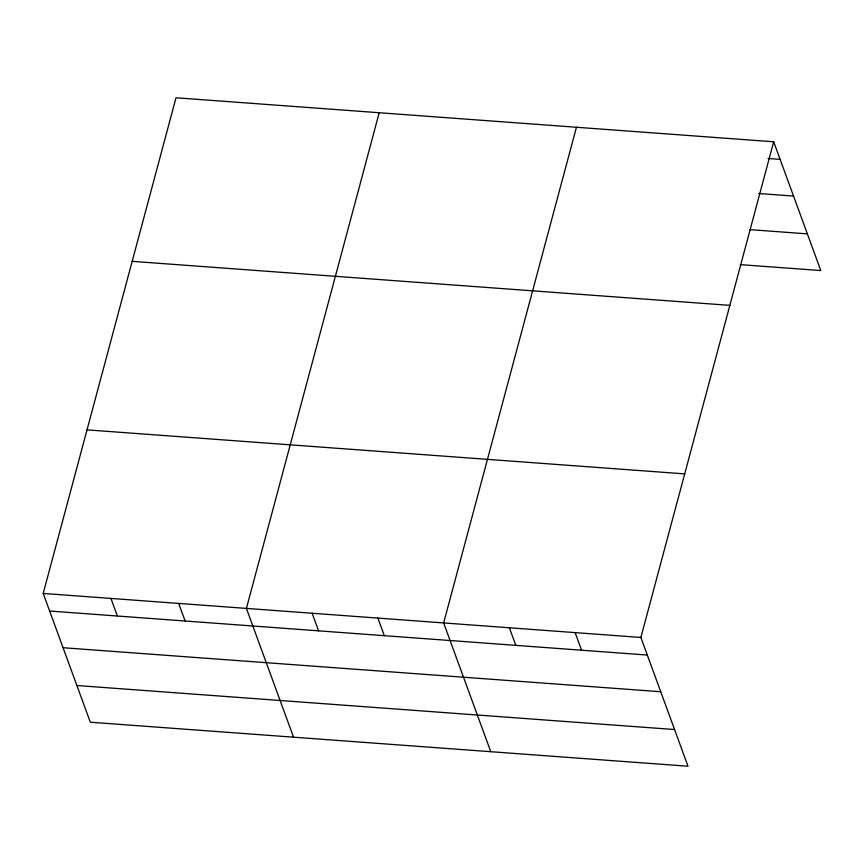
<?xml version="1.0" encoding="UTF-8"?>
<svg xmlns="http://www.w3.org/2000/svg" width="864" height="864" viewBox="0 0 864 864"><rect width="100%" height="100%" fill="white"/><g stroke="black" fill="none" stroke-linecap="round" stroke-linejoin="round"><path stroke-width="1.3" d="M773.68 141.782L640.872 637.459L687.992 766.228L90.32 722.218L43.2 593.438L176.008 97.772L773.68 141.782L820.8 270.562L740.297 264.632M379.21 112.73L246.413 608.407L293.533 737.176M576.439 127.256L443.642 622.933L490.763 751.702M768.042 158.49L780.116 159.376M758.657 193.504L793.541 196.074M749.682 229.619L807.376 233.874M132.181 261.338L729.853 305.359M87.026 429.862L684.698 473.882M43.2 593.438L640.872 637.459M49.637 611.032L647.309 655.052M63.061 647.719L660.733 691.74M76.896 685.519L674.568 729.54M575.132 632.621L581.569 650.214M509.382 627.772L515.819 645.365M377.892 618.084L384.34 635.688M312.152 613.246L318.589 630.839M178.675 603.418L185.112 621.011M110.938 598.428L117.374 616.021"/></g></svg>
